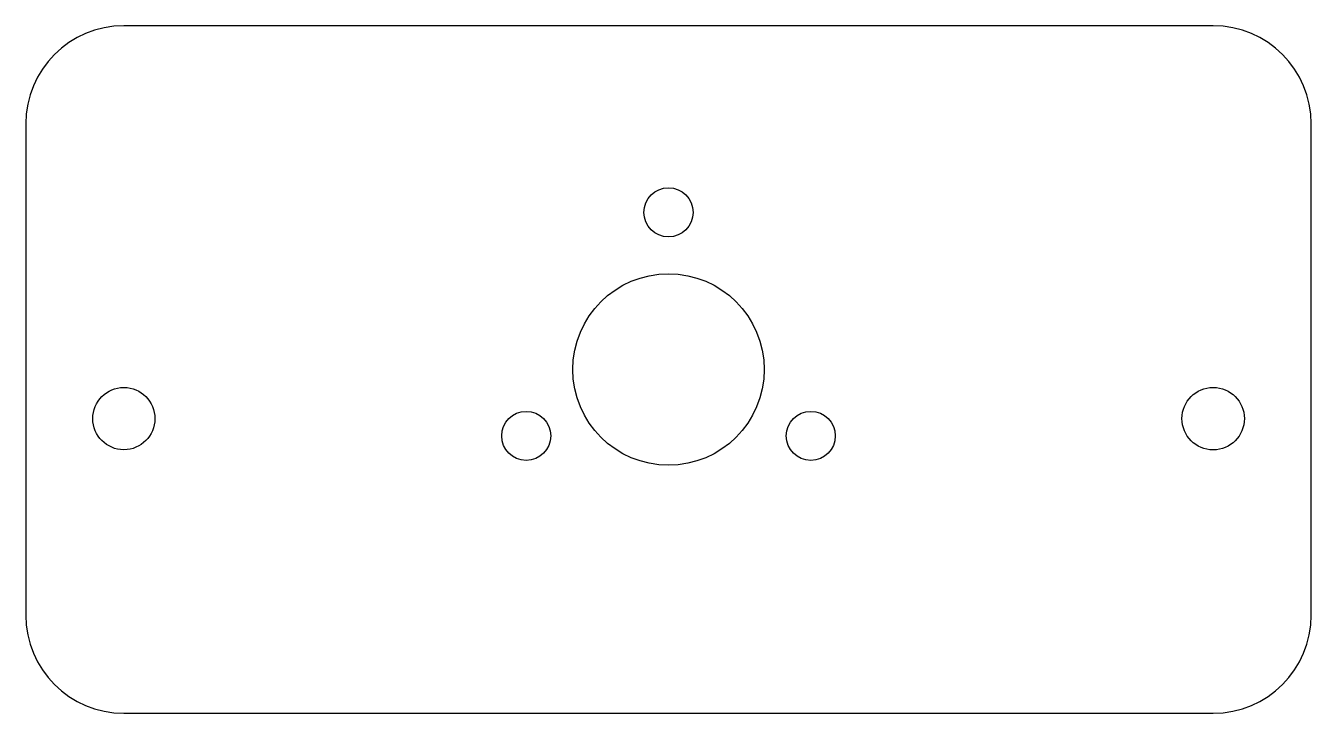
# Model space of a CAD drawing. Header units: millimetres. Extents: x 20 to 151, y 20 to 90.
import ezdxf

# ---------------------------------------------------------------- set-up
doc = ezdxf.new("R2010")
doc.units = ezdxf.units.MM

msp = doc.modelspace()

# ---------------------------------------------------------------- linework, layer by layer
at = {"color": 7, "linetype": 'Continuous', "lineweight": 25}
for p, q in [((141, 90), (30, 90)), ((20, 80), (20, 30)), ((151, 30), (151, 80)), ((30, 20), (141, 20))]:
    msp.add_line(p, q, dxfattribs=at)
for centre, radius in [((85.5, 71), 2.5), ((85.5, 55), 9.75), ((30, 50), 3.17), ((141, 50), 3.18), ((71, 48.24), 2.5), ((100, 48.24), 2.5)]:
    msp.add_circle(centre, radius, dxfattribs=at)
for centre, start, end in [((30, 80), 90, 180), ((141, 80), 0, 90), ((30, 30), 180, 270), ((141, 30), 270, 0)]:
    msp.add_arc(centre, 10, start, end, dxfattribs=at)

doc.saveas('drawing.dxf')
